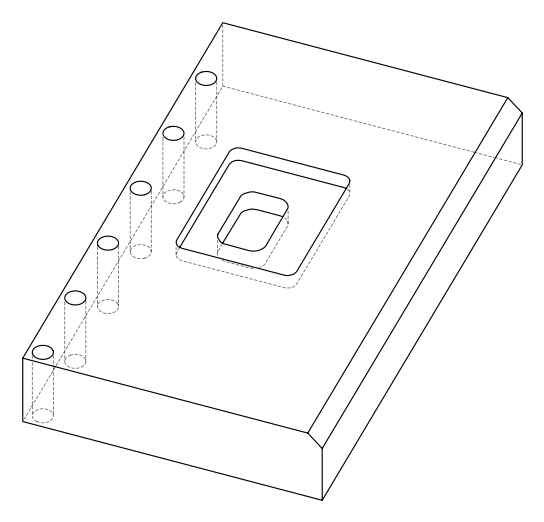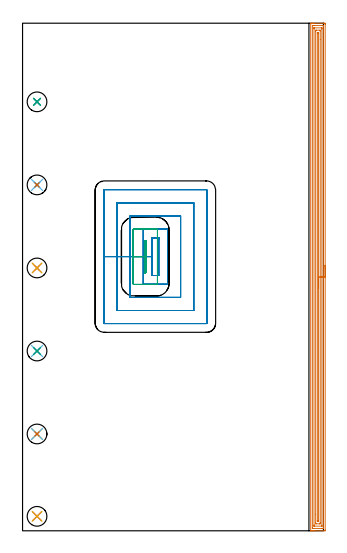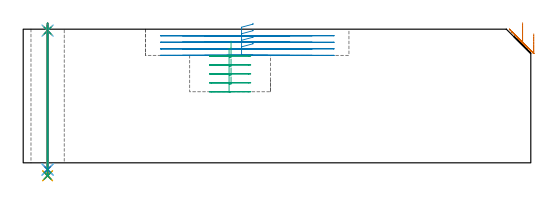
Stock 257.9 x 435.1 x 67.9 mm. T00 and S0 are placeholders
(PLAN: 21 operations, 15 tool changes, 34.1 min)
(1 AREA_MILL | FG_CHAMFER_SURFACE | UGT0205_001 | 17.62 min | 33447 mm3)
(2 MILL_RECTANGULAR_POCKET | POCKET_RECTANGULAR_STRAIGHT | UGT0201_133 | Follow Part, ap 3.75, ae 75% | 10.03 min | 177643 mm3)
(3 MILL_RECTANGULAR_POCKET_1 | POCKET_RECTANGULAR_STRAIGHT_1 | UGT0201_104 | Follow Part, ap 5, ae 75% | 2.63 min | 49362 mm3)
(4 SPOT_DRILL | STEP1HOLE | NXT0321_9005460120000 | 0.03 min | 14 mm3)
(5 SPOT_DRILL_1 | STEP1HOLE_1 | NXT0321_9005460120000 | 0.03 min | 2 mm3)
(6 SPOT_DRILL_2 | STEP1HOLE_2 | NXT0321_9005460120000 | 0.03 min | 6 mm3)
(7 SPOT_DRILL_3 | STEP1HOLE_3 | NXT0321_9005460120000 | 0.03 min | 8 mm3)
(8 SPOT_DRILL_4 | STEP1HOLE_4 | NXT0321_9005460120000 | 0.03 min | 1 mm3)
(9 SPOT_DRILL_5 | STEP1HOLE_5 | NXT0321_9005460120000 | 0.03 min | 16 mm3)
(10 DRILL_THROUGH_HOLE_INTO_CENTER | STEP1HOLE | NXT0301_077 | 0.29 min | 5984 mm3)
(11 DRILL_TO_ENLARGE_THROUGH_HOLE | STEP1HOLE | UGT0301_292 | 0.31 min | 9226 mm3)
(12 DRILL_THROUGH_HOLE_INTO_CENTER_1 | STEP1HOLE_1 | NXT0301_077 | 0.29 min | 5970 mm3)
(13 DRILL_TO_ENLARGE_THROUGH_HOLE_1 | STEP1HOLE_1 | UGT0301_292 | 0.31 min | 9231 mm3)
(14 DRILL_THROUGH_HOLE_INTO_CENTER_2 | STEP1HOLE_2 | NXT0301_077 | 0.29 min | 5965 mm3)
(15 DRILL_TO_ENLARGE_THROUGH_HOLE_2 | STEP1HOLE_2 | UGT0301_292 | 0.31 min | 9230 mm3)
(16 DRILL_THROUGH_HOLE_INTO_CENTER_3 | STEP1HOLE_3 | NXT0301_077 | 0.29 min | 5960 mm3)
(17 DRILL_TO_ENLARGE_THROUGH_HOLE_3 | STEP1HOLE_3 | UGT0301_292 | 0.31 min | 9218 mm3)
(18 DRILL_THROUGH_HOLE_INTO_CENTER_4 | STEP1HOLE_4 | NXT0301_077 | 0.29 min | 5986 mm3)
(19 DRILL_TO_ENLARGE_THROUGH_HOLE_4 | STEP1HOLE_4 | UGT0301_292 | 0.31 min | 9234 mm3)
(20 DRILL_THROUGH_HOLE_INTO_CENTER_5 | STEP1HOLE_5 | NXT0301_077 | 0.29 min | 5948 mm3)
(21 DRILL_TO_ENLARGE_THROUGH_HOLE_5 | STEP1HOLE_5 | UGT0301_292 | 0.31 min | 9236 mm3)
(TOOL UGT0205_001 | Chamfer Mill 20 x 3 x 45 deg. | D20 FL50 Z2)
(TOOL UGT0201_133 | Carbide End Mill 15.0 | D15 FL30 Z4)
(TOOL UGT0201_104 | End Mill 20 mm | D20 FL22 Z2)
(TOOL NXT0321_9005460120000 | NC Spot Drill, 142deg, 12mm, Carbide, Uncoated | D12 PA142 FL30 Z2)
(TOOL NXT0301_077 | Carbide Drill 10.6mm [860.1-1060-053A1-MM 2214] | D10.6 PA140 FL71 Z2)
(TOOL UGT0301_292 | Twist Drill 16.9 mm | D16.9 PA118 FL120 Z2)
(OP 1 AREA_MILL)
G17 G21 G94 G90
T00 M6
G54
G17 G0 G90 X259.4 Y227.55 S1061 M3
G43 Z77.9 H0
Z65.5
G94 G1 Y227.512 Z64.628 F250.
Y227.398 Z63.764
Y227.209 Z62.912
Y226.947 Z62.08
Y226.613 Z61.274
Y226.21 Z60.5
Y225.742 Z59.764
Y225.21 Z59.072
Y224.621 Z58.429
Y223.978 Z57.84
Y223.286 Z57.308
Y222.55 Z56.84
Y221.776 Z56.437
Y220.97 Z56.103
Y220.138 Z55.841
Y219.287 Z55.652
Y218.422 Z55.538
Y217.55 Z55.5
Y0.61
X259.396 Y0.182 Z55.503
X259.392 Y0.01 Z55.506
X259.215 Y0. Z55.682
X250.112 Z64.782
X249.552 Z65.345
X249.229 Z65.667
X248.67 Z66.226
X248.347 Z66.548
X247.701 Z67.198
X247.34 Z67.559
X247.008 Y0.007 Z67.883
X247.002 Y0.008 Z67.888
X247. Y0.163 Z67.9
Y434.937
X247.002 Y435.093 Z67.888
X247.008 Y435.1 Z67.882
X247.34 Z67.56
X247.701 Z67.198
X248.347 Z66.548
X249.552 Z65.345
X250.112 Z64.782
X258.333 Z56.564
X258.935 Y435.095 Z55.962
X259.392 Y435.091 Z55.506
X259.395 Y434.955 Z55.503
X259.399 Y434.49 Z55.501
X259.4 Y434.02 Z55.5
Y217.55
X257.986 Z56.914
X257.985 Y2.189 Z56.915
X257.984 Y2.086 Z56.916
X257.981 Y2.036 Z56.919
X257.98 Y2.017 Z56.92
X257.951 Y2.01 Z56.949
X257.559 Y2.002 Z57.341
X257.171 Y2.001 Z57.729
X256.679 Y2. Z58.221
X249.229 Y2.001 Z65.671
X248.734 Y2.003 Z66.166
X248.52 Y2.01 Z66.38
X248.421 Y2.021 Z66.479
X248.415 Y2.326 Z66.485
Y2.395
Y432.911
X248.416 Y433.014 Z66.484
X248.418 Y433.065 Z66.482
X248.42 Y433.083 Z66.48
X248.449 Y433.09 Z66.451
X248.841 Y433.098 Z66.059
X249.229 Y433.099 Z65.671
X249.721 Y433.1 Z65.179
X257.171 Y433.099 Z57.729
X257.665 Y433.097 Z57.235
X257.88 Y433.09 Z57.02
X257.979 Y433.079 Z56.921
X257.985 Y432.774 Z56.915
Y432.705
X257.986 Y217.55 Z56.914
X256.572 Z58.328
X256.571 Y4.787 Z58.329
X256.569 Y4.181 Z58.331
X256.567 Y4.038 Z58.333
X256.565 Y4.011 Z58.335
X256.526 Y4.006 Z58.374
X256.466 Y4.001 Z58.434
X250.29 Z64.61
X250.112 Y4.004 Z64.788
X249.933 Y4.01 Z64.967
X249.835 Y4.018 Z65.065
X249.832 Y4.086 Z65.068
X249.83 Y4.181 Z65.07
X249.829 Y4.467 Z65.071
X249.828 Y5.074 Z65.072
X249.829 Y430.313 Z65.071
X249.831 Y430.919 Z65.069
X249.833 Y431.062 Z65.067
X249.835 Y431.089 Z65.065
X249.874 Y431.094 Z65.026
X249.934 Y431.099 Z64.966
X256.11 Y431.1 Z58.79
X256.288 Y431.096 Z58.612
X256.467 Y431.09 Z58.433
X256.565 Y431.082 Z58.335
X256.568 Y431.014 Z58.332
X256.57 Y430.919 Z58.33
X256.571 Y430.633 Z58.329
X256.572 Y430.027 Z58.328
Y217.55
X255.157 Z59.743
Y6.859
X255.154 Y6.221 Z59.746
X255.15 Y6.014 Z59.75
X254.948 Y6.008 Z59.952
X254.524 Y6. Z60.376
X254.49 Z60.41
X251.843 Z63.057
X251.446 Y6.005 Z63.454
X251.254 Y6.01 Z63.646
X251.25 Y6.12 Z63.65
X251.244 Y6.607 Z63.656
X251.243 Y14.07 Z63.657
Y428.241
X251.246 Y428.879 Z63.654
X251.25 Y429.086 Z63.65
X251.452 Y429.092 Z63.448
X251.876 Y429.1 Z63.024
X251.91 Z62.99
X254.557 Z60.343
X254.954 Y429.095 Z59.946
X255.146 Y429.09 Z59.754
X255.15 Y428.98 Z59.75
X255.156 Y428.493 Z59.744
X255.157 Y421.036 Z59.743
Y217.55
X253.743 Z61.157
Y8.438
X253.741 Y8.232 Z61.159
X253.738 Y8.095 Z61.162
X253.734 Y8.009 Z61.166
X253.72 Y8.007 Z61.18
X253.641 Y8.003 Z61.259
X253.395 Y8.001 Z61.505
X252.759 Y8.008 Z62.141
X252.675 Y8.01 Z62.225
X252.663 Y8.336 Z62.237
X252.658 Y8.541 Z62.242
X252.657 Y8.645 Z62.243
Y8.748
Y426.662
X252.659 Y426.868 Z62.241
X252.662 Y427.005 Z62.238
X252.666 Y427.091 Z62.234
X252.68 Y427.093 Z62.22
X252.759 Y427.097 Z62.141
X253.005 Y427.099 Z61.895
X253.641 Y427.093 Z61.259
X253.725 Y427.09 Z61.175
X253.737 Y426.765 Z61.163
X253.742 Y426.559 Z61.158
X253.743 Y426.455 Z61.157
Y426.352
Y217.55
Y216.678 Z61.195
Y215.814 Z61.309
Y214.962 Z61.498
Y214.13 Z61.76
Y213.324 Z62.094
Y212.55 Z62.497
Y211.814 Z62.965
Y211.122 Z63.496
Y210.479 Z64.086
Y209.89 Z64.729
Y209.359 Z65.421
Y208.89 Z66.157
Y208.487 Z66.931
Y208.153 Z67.737
Y207.891 Z68.569
Y207.702 Z69.42
Y207.588 Z70.285
Y207.55 Z71.157
G0 Z77.9
M5
M2
(OP 2 MILL_RECTANGULAR_POCKET)
G17 G21 G94 G90
T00 M6
G54
G17 G0 G90 X116.75 Y249.495 S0 M3
G43 Z77.9 H0
Z70.9
G94 G1 Y251.15 Z70.456 F250.
X110.95 Z68.902
Y235. Z64.575
Y218.85 F500.
X116.75
Y251.15
X110.95
Y235.
X103.45
Y211.35
X124.25
Y258.65
X103.45
Y235.
X92.2
Y200.1
X135.5
Y269.9
X92.2
Y235.
X80.95
Y188.85
X146.75
Y281.15
X80.95
Y235.
X69.7
Y178.
G3 X70.1 Y177.6 R0.4
G1 X157.6
G3 X158. Y178. R0.4
G1 Y292.
G3 X157.6 Y292.4 R0.4
G1 X70.1
G3 X69.7 Y292. R0.4
G1 Y235.
Y234.
G0 X116.75 Y249.495 Z67.575
G1 Y251.15 Z67.131 F250.
X110.95 Z65.577
Y235. Z61.25
Y218.85 F500.
X116.75
Y251.15
X110.95
Y235.
X103.45
Y211.35
X124.25
Y258.65
X103.45
Y235.
X92.2
Y200.1
X135.5
Y269.9
X92.2
Y235.
X80.95
Y188.85
X146.75
Y281.15
X80.95
Y235.
X69.7
Y178.
G3 X70.1 Y177.6 R0.4
G1 X157.6
G3 X158. Y178. R0.4
G1 Y292.
G3 X157.6 Y292.4 R0.4
G1 X70.1
G3 X69.7 Y292. R0.4
G1 Y235.
Y234.
G0 X116.75 Y249.495 Z64.25
G1 Y251.15 Z63.806 F250.
X110.95 Z62.252
Y235. Z57.925
Y218.85 F500.
X116.75
Y251.15
X110.95
Y235.
X103.45
Y211.35
X124.25
Y258.65
X103.45
Y235.
X92.2
Y200.1
X135.5
Y269.9
X92.2
Y235.
X80.95
Y188.85
X146.75
Y281.15
X80.95
Y235.
X69.7
Y178.
G3 X70.1 Y177.6 R0.4
G1 X157.6
G3 X158. Y178. R0.4
G1 Y292.
G3 X157.6 Y292.4 R0.4
G1 X70.1
G3 X69.7 Y292. R0.4
G1 Y235.
Y234.
G0 X116.75 Y249.495 Z60.925
G1 Y251.15 Z60.481 F250.
X110.95 Z58.927
Y235. Z54.6
Y218.85 F500.
X116.75
Y251.15
X110.95
Y235.
X103.45
Y211.35
X124.25
Y258.65
X103.45
Y235.
X92.2
Y200.1
X135.5
Y269.9
X92.2
Y235.
X80.95
Y188.85
X146.75
Y281.15
X80.95
Y235.
X69.7
Y178.
G3 X70.1 Y177.6 R0.4
G1 X157.6
G3 X158. Y178. R0.4
G1 Y292.
G3 X157.6 Y292.4 R0.4
G1 X70.1
G3 X69.7 Y292. R0.4
G1 Y235.
Y234.
G0 Z77.9
M5
M2
(OP 3 MILL_RECTANGULAR_POCKET_1)
G17 G21 G94 G90
T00 M6
G54
G17 G0 G90 X105.6 Y235.45 S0 M3
G43 Z77.9 H0
Z61.814
G94 G1 Y248.8 Z58.237 F250.
X104.6 Z57.969
Y235. Z54.271
Y221.2 F500.
X105.6
Y248.8
X104.6
Y235.
X94.6
Y212.2
G3 X95.6 Y211.2 R1.
G1 X114.6
G3 X115.6 Y212.2 R1.
G1 Y257.8
G3 X114.6 Y258.8 R1.
G1 X95.6
G3 X94.6 Y257.8 R1.
G1 Y235.
Y234.
G0 X105.6 Y235.45 Z57.271
G1 Y248.8 Z53.694 F250.
X104.6 Z53.426
Y235. Z49.729
Y221.2 F500.
X105.6
Y248.8
X104.6
Y235.
X94.6
Y212.2
G3 X95.6 Y211.2 R1.
G1 X114.6
G3 X115.6 Y212.2 R1.
G1 Y257.8
G3 X114.6 Y258.8 R1.
G1 X95.6
G3 X94.6 Y257.8 R1.
G1 Y235.
Y234.
G0 X105.6 Y235.45 Z52.729
G1 Y248.8 Z49.151 F250.
X104.6 Z48.883
Y235. Z45.186
Y221.2 F500.
X105.6
Y248.8
X104.6
Y235.
X94.6
Y212.2
G3 X95.6 Y211.2 R1.
G1 X114.6
G3 X115.6 Y212.2 R1.
G1 Y257.8
G3 X114.6 Y258.8 R1.
G1 X95.6
G3 X94.6 Y257.8 R1.
G1 Y235.
Y234.
G0 X105.6 Y235.45 Z48.186
G1 Y248.8 Z44.608 F250.
X104.6 Z44.341
Y235. Z40.643
Y221.2 F500.
X105.6
Y248.8
X104.6
Y235.
X94.6
Y212.2
G3 X95.6 Y211.2 R1.
G1 X114.6
G3 X115.6 Y212.2 R1.
G1 Y257.8
G3 X114.6 Y258.8 R1.
G1 X95.6
G3 X94.6 Y257.8 R1.
G1 Y235.
Y234.
G0 X105.6 Y235.45 Z43.643
G1 Y248.8 Z40.066 F250.
X104.6 Z39.798
Y235. Z36.1
Y221.2 F500.
X105.6
Y248.8
X104.6
Y235.
X94.6
Y212.2
G3 X95.6 Y211.2 R1.
G1 X114.6
G3 X115.6 Y212.2 R1.
G1 Y257.8
G3 X114.6 Y258.8 R1.
G1 X95.6
G3 X94.6 Y257.8 R1.
G1 Y235.
Y234.
G0 Z77.9
M5
M2
(OP 4 SPOT_DRILL)
G17 G21 G94 G90
T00 M6
G54
G17 G0 G90 X12.4 Y12.4 S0 M3
G43 Z77.9 H0
G94 G81 G98 Z67.173 F250. R70.9
G80
M5
M2
(OP 5 SPOT_DRILL_1)
G17 G21 G94 G90
T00 M6
G54
G17 G0 G90 X12.4 Y83. S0 M3
G43 Z77.9 H0
G94 G81 G98 Z67.173 F250. R70.9
G80
M5
M2
(OP 6 SPOT_DRILL_2)
G17 G21 G94 G90
T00 M6
G54
G17 G0 G90 X12.4 Y154.1 S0 M3
G43 Z77.9 H0
G94 G81 G98 Z67.173 F250. R70.9
G80
M5
M2
(OP 7 SPOT_DRILL_3)
G17 G21 G94 G90
T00 M6
G54
G17 G0 G90 X12.4 Y225.3 S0 M3
G43 Z77.9 H0
G94 G81 G98 Z67.173 F250. R70.9
G80
M5
M2
(OP 8 SPOT_DRILL_4)
G17 G21 G94 G90
T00 M6
G54
G17 G0 G90 X12.4 Y296.5 S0 M3
G43 Z77.9 H0
G94 G81 G98 Z67.173 F250. R70.9
G80
M5
M2
(OP 9 SPOT_DRILL_5)
G17 G21 G94 G90
T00 M6
G54
G17 G0 G90 X12.4 Y367.7 S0 M3
G43 Z77.9 H0
G94 G81 G98 Z67.173 F250. R70.9
G80
M5
M2
(OP 10 DRILL_THROUGH_HOLE_INTO_CENTER)
G17 G21 G94 G90
T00 M6
G54
G17 G0 G90 X12.4 Y12.4 S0 M3
G43 Z77.9 H1
G94 G73 G98 Z-3.429 F250. Q10.19 R69.9
G80
M5
M2
(OP 11 DRILL_TO_ENLARGE_THROUGH_HOLE)
G17 G21 G94 G90
T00 M6
G54
G17 G0 G90 X12.4 Y12.4 S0 M3
G43 Z77.9 H0
G94 G73 G98 Z-6.577 F250. Q14.895 R69.9
G80
M5
M2
(OP 12 DRILL_THROUGH_HOLE_INTO_CENTER_1)
G17 G21 G94 G90
T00 M6
G54
G17 G0 G90 X12.4 Y83. S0 M3
G43 Z77.9 H1
G94 G73 G98 Z-3.429 F250. Q10.19 R69.9
G80
M5
M2
(OP 13 DRILL_TO_ENLARGE_THROUGH_HOLE_1)
G17 G21 G94 G90
T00 M6
G54
G17 G0 G90 X12.4 Y83. S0 M3
G43 Z77.9 H0
G94 G73 G98 Z-6.577 F250. Q14.895 R69.9
G80
M5
M2
(OP 14 DRILL_THROUGH_HOLE_INTO_CENTER_2)
G17 G21 G94 G90
T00 M6
G54
G17 G0 G90 X12.4 Y154.1 S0 M3
G43 Z77.9 H1
G94 G73 G98 Z-3.429 F250. Q10.19 R69.9
G80
M5
M2
(OP 15 DRILL_TO_ENLARGE_THROUGH_HOLE_2)
G17 G21 G94 G90
T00 M6
G54
G17 G0 G90 X12.4 Y154.1 S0 M3
G43 Z77.9 H0
G94 G73 G98 Z-6.577 F250. Q14.895 R69.9
G80
M5
M2
(OP 16 DRILL_THROUGH_HOLE_INTO_CENTER_3)
G17 G21 G94 G90
T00 M6
G54
G17 G0 G90 X12.4 Y225.3 S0 M3
G43 Z77.9 H1
G94 G73 G98 Z-3.429 F250. Q10.19 R69.9
G80
M5
M2
(OP 17 DRILL_TO_ENLARGE_THROUGH_HOLE_3)
G17 G21 G94 G90
T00 M6
G54
G17 G0 G90 X12.4 Y225.3 S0 M3
G43 Z77.9 H0
G94 G73 G98 Z-6.577 F250. Q14.895 R69.9
G80
M5
M2
(OP 18 DRILL_THROUGH_HOLE_INTO_CENTER_4)
G17 G21 G94 G90
T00 M6
G54
G17 G0 G90 X12.4 Y296.5 S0 M3
G43 Z77.9 H1
G94 G73 G98 Z-3.429 F250. Q10.19 R69.9
G80
M5
M2
(OP 19 DRILL_TO_ENLARGE_THROUGH_HOLE_4)
G17 G21 G94 G90
T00 M6
G54
G17 G0 G90 X12.4 Y296.5 S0 M3
G43 Z77.9 H0
G94 G73 G98 Z-6.577 F250. Q14.895 R69.9
G80
M5
M2
(OP 20 DRILL_THROUGH_HOLE_INTO_CENTER_5)
G17 G21 G94 G90
T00 M6
G54
G17 G0 G90 X12.4 Y367.7 S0 M3
G43 Z77.9 H1
G94 G73 G98 Z-3.429 F250. Q10.19 R69.9
G80
M5
M2
(OP 21 DRILL_TO_ENLARGE_THROUGH_HOLE_5)
G17 G21 G94 G90
T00 M6
G54
G17 G0 G90 X12.4 Y367.7 S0 M3
G43 Z77.9 H0
G94 G73 G98 Z-6.577 F250. Q14.895 R69.9
G80
M5
M2
